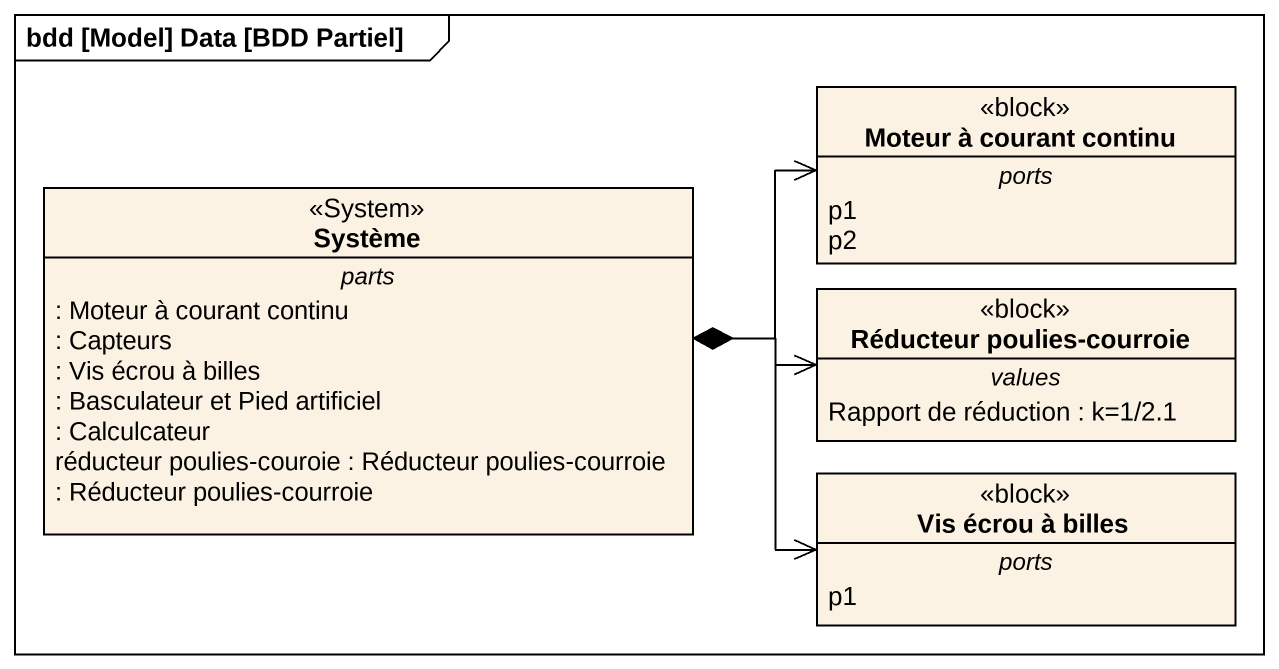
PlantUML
@startuml
mainframe bdd [Model] Data [BDD Partiel]
hide circle
hide empty members
class "Moteur à courant continu" as Moteur_à_courant_continu <<block>> {
  -- ports --
  p1
  p2
}
class Système <<System>> {
  -- parts --
  : Moteur à courant continu
  : Capteurs
  : Vis écrou à billes
  : Basculateur et Pied artificiel
  : Calculcateur
  réducteur poulies-couroie : Réducteur poulies-courroie
  : Réducteur poulies-courroie
}
class "Réducteur poulies-courroie" as Réducteur_poulies_courroie <<block>> {
  -- values --
  Rapport de réduction : k=1/2.1
}
class "Vis écrou à billes" as Vis_écrou_à_billes <<block>> {
  -- ports --
  p1
}
Système *-right-> Moteur_à_courant_continu
Système *-right-> Réducteur_poulies_courroie
Système *-right-> Vis_écrou_à_billes
@enduml
